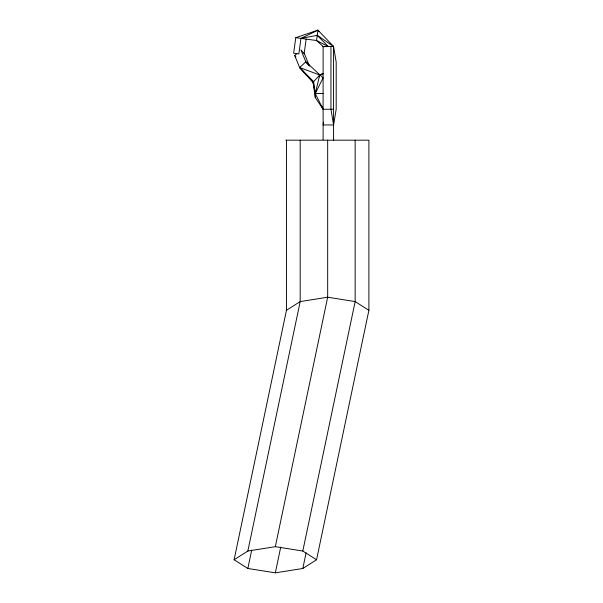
<?xml version="1.0" encoding="UTF-8"?>
<svg xmlns="http://www.w3.org/2000/svg" width="603" height="603" viewBox="0 0 603 603"><rect width="100%" height="100%" fill="white"/><g stroke="black" fill="none" stroke-linecap="round" stroke-linejoin="round"><path stroke-width="0.9" d="M318.934 31.703L317.947 30.15L295.779 37.68L293.646 53.237L298.832 53.946L300.965 38.388L317.947 30.15L333.572 46.439L336.188 62.147L336.188 109.256L333.572 124.957L323.102 124.957L323.562 122.19M304.146 53.742L306.151 39.105M317.947 30.15L316.522 40.522L323.102 46.439L328.341 46.567L317.231 35.336L300.965 38.388M319.356 76.815L319.711 75.013L323.102 73.641L319.937 75.224M285.799 140.182L368.893 140.182L368.893 310.304L316.552 559.765L302.812 568.486L275.33 572.85L247.848 568.486L234.107 559.765L286.448 310.304L286.448 140.182M234.107 559.765L247.848 551.036L300.188 301.583L300.188 140.182M247.848 568.486L251.707 550.079M247.848 551.036L275.33 546.68L327.67 297.219L327.67 140.182M275.33 572.85L280.734 547.079M316.552 559.765L302.812 551.036L355.152 301.583L355.152 140.182M302.812 568.486L306.09 552.838M333.572 109.256L323.102 109.256L315.256 97.475L315.256 93.548L319.711 75.013L323.102 73.641M323.102 109.256L315.256 93.548L323.102 77.847L305.827 61.838L300.912 49.853L304.507 54.036L309.429 66.028L305.827 61.838L299.638 67.536L313.07 82.242L313.718 83.99M323.102 93.548L315.256 93.548L313.07 82.242L299.638 67.536L294.716 55.551L296.782 53.652M286.448 310.304L300.188 301.583L327.67 297.219L355.152 301.583L368.893 310.304M323.102 46.687L333.572 46.439L333.572 140.182M295.779 37.68L316.522 40.522L328.341 46.567M275.33 546.68L302.812 551.036M317.231 35.336L333.572 46.439M305.827 61.838L309.633 65.78M294.716 55.551L295.915 56.946M322.13 106.641L322.778 108.382M333.572 124.957L330.957 109.256L330.957 46.506M315.256 97.475L313.07 82.242L319.711 75.013L299.638 67.536L313.628 81.639L315.256 93.548M323.102 46.439L323.102 139.738"/></g></svg>
